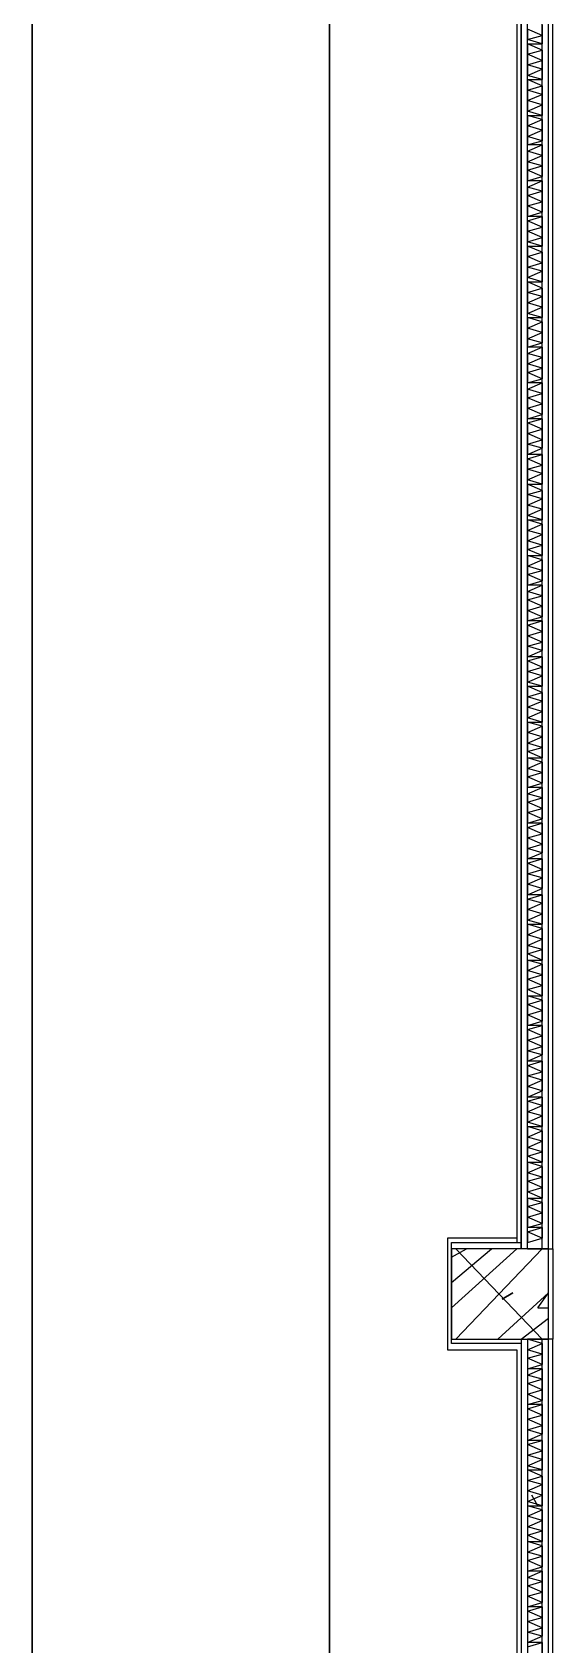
# Model space of a CAD drawing. Header units: millimetres. Extents: x 5 to 415, y 48 to 251.
# Drawn here: x 258.78 to 263.14, y 84.1 to 97.6 of the extents above; entities that cross this region are included whole.
import ezdxf

# ---------------------------------------------------------------- set-up
doc = ezdxf.new("R2010")
doc.units = ezdxf.units.MM
doc.layers.add('P', color=7, linetype='Continuous')

msp = doc.modelspace()

# ---------------------------------------------------------------- linework, layer by layer
at = {"layer": 'P'}
for points in [[(262.872, 101.477), (262.872, 87.418)], [(262.872, 87.418), (262.872, 101.477)], [(262.925, 87.418), (262.925, 101.477)], [(263.049, 87.418), (263.049, 101.477)], [(263.102, 87.418), (263.102, 101.477)], [(263.137, 87.418), (263.137, 101.477)], [(262.837, 101.388), (262.837, 87.471)], [(258.78, 98.478), (258.78, 78.105)], [(258.78, 98.478), (258.78, 78.105)], [(258.78, 98.478), (258.78, 78.105)], [(258.78, 98.478), (258.78, 78.105)], [(258.78, 78.105), (258.78, 98.478)], [(261.267, 78.105), (261.267, 98.478)], [(261.267, 78.105), (261.267, 98.478)], [(261.267, 78.105), (261.267, 98.478)], [(261.267, 78.105), (261.267, 98.478)], [(261.267, 98.478), (261.267, 78.105)], [(262.925, 97.631), (262.925, 97.543)], [(263.049, 97.578), (262.925, 97.631)], [(263.049, 97.667), (263.049, 97.578)], [(262.925, 97.543), (263.049, 97.578)], [(263.049, 97.508), (262.925, 97.543)], [(262.925, 97.508), (262.925, 97.42)], [(263.049, 97.455), (262.925, 97.508)], [(262.925, 97.508), (263.049, 97.508)], [(263.049, 97.578), (263.049, 97.508)], [(262.925, 97.42), (263.049, 97.455)], [(262.925, 97.42), (262.925, 97.331)], [(263.049, 97.367), (262.925, 97.42)], [(262.925, 97.331), (263.049, 97.367)], [(263.049, 97.455), (263.049, 97.367)], [(263.049, 97.367), (263.049, 97.296)], [(262.925, 97.331), (262.925, 97.243)], [(263.049, 97.296), (262.925, 97.331)], [(262.925, 97.243), (263.049, 97.296)], [(263.049, 97.208), (262.925, 97.243)], [(263.049, 97.296), (263.049, 97.208)], [(262.925, 97.208), (262.925, 97.12)], [(263.049, 97.155), (262.925, 97.208)], [(262.925, 97.208), (263.049, 97.208)], [(262.925, 97.12), (263.049, 97.155)], [(262.925, 97.12), (262.925, 97.032)], [(263.049, 97.084), (262.925, 97.12)], [(262.925, 97.032), (263.049, 97.084)], [(263.049, 97.155), (263.049, 97.084)], [(263.049, 97.084), (263.049, 96.996)], [(262.925, 97.032), (262.925, 96.943)], [(263.049, 96.996), (262.925, 97.032)], [(262.925, 96.943), (263.049, 96.996)], [(263.049, 96.996), (263.049, 96.908)], [(263.049, 96.908), (262.925, 96.943)], [(262.925, 96.908), (262.925, 96.82)], [(263.049, 96.873), (262.925, 96.908)], [(262.925, 96.908), (263.049, 96.908)], [(262.925, 96.82), (263.049, 96.873)], [(262.925, 96.82), (262.925, 96.732)], [(263.049, 96.785), (262.925, 96.82)], [(263.049, 96.873), (263.049, 96.785)], [(262.925, 96.732), (263.049, 96.785)], [(262.925, 96.732), (262.925, 96.661)], [(263.049, 96.696), (262.925, 96.732)], [(262.925, 96.661), (263.049, 96.696)], [(263.049, 96.785), (263.049, 96.696)], [(262.925, 96.608), (263.049, 96.661)], [(263.049, 96.661), (262.925, 96.661)], [(262.925, 96.608), (262.925, 96.52)], [(263.049, 96.573), (262.925, 96.608)], [(262.925, 96.52), (263.049, 96.573)], [(263.049, 96.661), (263.049, 96.573)], [(263.049, 96.573), (263.049, 96.485)], [(262.925, 96.52), (262.925, 96.449)], [(263.049, 96.485), (262.925, 96.52)], [(262.925, 96.449), (263.049, 96.485)], [(262.925, 96.449), (262.925, 96.361)], [(263.049, 96.397), (262.925, 96.449)], [(263.049, 96.485), (263.049, 96.397)], [(262.925, 96.361), (263.049, 96.397)], [(262.925, 96.308), (263.049, 96.361)], [(263.049, 96.361), (262.925, 96.361)], [(262.925, 96.308), (262.925, 96.238)], [(263.049, 96.273), (262.925, 96.308)], [(262.925, 96.238), (263.049, 96.273)], [(263.049, 96.361), (263.049, 96.273)], [(263.049, 96.273), (263.049, 96.185)], [(262.925, 96.238), (262.925, 96.15)], [(263.049, 96.185), (262.925, 96.238)], [(262.925, 96.15), (263.049, 96.185)], [(262.925, 96.15), (262.925, 96.061)], [(263.049, 96.097), (262.925, 96.15)], [(263.049, 96.185), (263.049, 96.097)], [(262.925, 96.061), (263.049, 96.097)], [(262.925, 96.026), (263.049, 96.061)], [(263.049, 96.061), (262.925, 96.061)], [(262.925, 96.026), (262.925, 95.938)], [(263.049, 95.973), (262.925, 96.026)], [(263.049, 96.061), (263.049, 95.973)], [(262.925, 95.938), (263.049, 95.973)], [(262.925, 95.938), (262.925, 95.85)], [(263.049, 95.885), (262.925, 95.938)], [(262.925, 95.85), (263.049, 95.885)], [(263.049, 95.973), (263.049, 95.885)], [(263.049, 95.885), (263.049, 95.814)], [(263.049, 95.814), (262.925, 95.85)], [(262.925, 95.814), (262.925, 95.726)], [(263.049, 95.762), (262.925, 95.814)], [(262.925, 95.814), (263.049, 95.814)], [(262.925, 95.726), (263.049, 95.762)], [(263.049, 95.762), (263.049, 95.673)], [(262.925, 95.726), (262.925, 95.638)], [(263.049, 95.673), (262.925, 95.726)], [(262.925, 95.638), (263.049, 95.673)], [(262.925, 95.638), (262.925, 95.55)], [(263.049, 95.603), (262.925, 95.638)], [(262.925, 95.55), (263.049, 95.603)], [(263.049, 95.673), (263.049, 95.603)], [(263.049, 95.603), (263.049, 95.515)], [(263.049, 95.515), (262.925, 95.55)], [(262.925, 95.515), (262.925, 95.426)], [(263.049, 95.462), (262.925, 95.515)], [(262.925, 95.515), (263.049, 95.515)], [(262.925, 95.426), (263.049, 95.462)], [(263.049, 95.462), (263.049, 95.391)], [(262.925, 95.426), (262.925, 95.338)], [(263.049, 95.391), (262.925, 95.426)], [(262.925, 95.338), (263.049, 95.391)], [(262.925, 95.338), (262.925, 95.25)], [(263.049, 95.303), (262.925, 95.338)], [(263.049, 95.391), (263.049, 95.303)], [(262.925, 95.25), (263.049, 95.303)], [(263.049, 95.215), (262.925, 95.25)], [(262.925, 95.215), (262.925, 95.127)], [(263.049, 95.179), (262.925, 95.215)], [(262.925, 95.215), (263.049, 95.215)], [(263.049, 95.303), (263.049, 95.215)], [(262.925, 95.127), (263.049, 95.179)], [(262.925, 95.127), (262.925, 95.038)], [(263.049, 95.091), (262.925, 95.127)], [(262.925, 95.038), (263.049, 95.091)], [(263.049, 95.179), (263.049, 95.091)], [(263.049, 95.091), (263.049, 95.003)], [(262.925, 95.038), (262.925, 94.968)], [(263.049, 95.003), (262.925, 95.038)], [(262.925, 94.968), (263.049, 95.003)], [(262.925, 94.915), (263.049, 94.968)], [(263.049, 94.968), (262.925, 94.968)], [(263.049, 94.968), (263.049, 94.88)], [(262.925, 94.915), (262.925, 94.827)], [(263.049, 94.88), (262.925, 94.915)], [(262.925, 94.827), (263.049, 94.88)], [(262.925, 94.827), (262.925, 94.756)], [(263.049, 94.791), (262.925, 94.827)], [(262.925, 94.756), (263.049, 94.791)], [(263.049, 94.88), (263.049, 94.791)], [(263.049, 94.791), (263.049, 94.703)], [(262.925, 94.756), (262.925, 94.668)], [(263.049, 94.703), (262.925, 94.756)], [(262.925, 94.668), (263.049, 94.703)], [(262.925, 94.615), (263.049, 94.668)], [(263.049, 94.668), (262.925, 94.668)], [(263.049, 94.668), (263.049, 94.58)], [(262.925, 94.615), (262.925, 94.544)], [(263.049, 94.58), (262.925, 94.615)], [(262.925, 94.544), (263.049, 94.58)], [(262.925, 94.544), (262.925, 94.456)], [(263.049, 94.492), (262.925, 94.544)], [(263.049, 94.58), (263.049, 94.492)], [(262.925, 94.456), (263.049, 94.492)], [(262.925, 94.456), (262.925, 94.368)], [(263.049, 94.403), (262.925, 94.456)], [(262.925, 94.368), (263.049, 94.403)], [(263.049, 94.492), (263.049, 94.403)], [(262.925, 94.333), (263.049, 94.368)], [(263.049, 94.368), (262.925, 94.368)], [(262.925, 94.333), (262.925, 94.245)], [(263.049, 94.28), (262.925, 94.333)], [(262.925, 94.245), (263.049, 94.28)], [(262.925, 94.245), (262.925, 94.156)], [(263.049, 94.192), (262.925, 94.245)], [(263.049, 94.368), (263.049, 94.28)], [(263.049, 94.28), (263.049, 94.192)], [(262.925, 94.156), (263.049, 94.192)], [(262.925, 94.156), (262.925, 94.068)], [(263.049, 94.121), (262.925, 94.156)], [(262.925, 94.068), (263.049, 94.121)], [(263.049, 94.192), (263.049, 94.121)], [(262.925, 94.033), (263.049, 94.068)], [(263.049, 94.068), (262.925, 94.068)], [(262.925, 94.033), (262.925, 93.945)], [(263.049, 93.98), (262.925, 94.033)], [(262.925, 93.945), (263.049, 93.98)], [(263.049, 94.068), (263.049, 93.98)], [(263.049, 93.98), (263.049, 93.909)], [(262.925, 93.945), (262.925, 93.857)], [(263.049, 93.909), (262.925, 93.945)], [(262.925, 93.857), (263.049, 93.909)], [(263.049, 93.821), (262.925, 93.857)], [(263.049, 93.909), (263.049, 93.821)], [(262.925, 93.821), (262.925, 93.733)], [(263.049, 93.768), (262.925, 93.821)], [(262.925, 93.821), (263.049, 93.821)], [(262.925, 93.733), (263.049, 93.768)], [(262.925, 93.733), (262.925, 93.645)], [(263.049, 93.698), (262.925, 93.733)], [(263.049, 93.768), (263.049, 93.698)], [(262.925, 93.645), (263.049, 93.698)], [(262.925, 93.645), (262.925, 93.557)], [(263.049, 93.61), (262.925, 93.645)], [(262.925, 93.557), (263.049, 93.61)], [(263.049, 93.698), (263.049, 93.61)], [(263.049, 93.61), (263.049, 93.521)], [(263.049, 93.521), (262.925, 93.557)], [(262.925, 93.521), (262.925, 93.433)], [(263.049, 93.486), (262.925, 93.521)], [(262.925, 93.521), (263.049, 93.521)], [(262.925, 93.433), (263.049, 93.486)], [(263.049, 93.486), (263.049, 93.398)], [(262.925, 93.433), (262.925, 93.345)], [(263.049, 93.398), (262.925, 93.433)], [(262.925, 93.345), (263.049, 93.398)], [(262.925, 93.345), (262.925, 93.274)], [(263.049, 93.31), (262.925, 93.345)], [(262.925, 93.274), (263.049, 93.31)], [(263.049, 93.398), (263.049, 93.31)], [(263.049, 93.31), (263.049, 93.222)], [(263.049, 93.222), (262.925, 93.274)], [(262.925, 93.222), (262.925, 93.133)], [(263.049, 93.186), (262.925, 93.222)], [(262.925, 93.222), (263.049, 93.222)], [(262.925, 93.133), (263.049, 93.186)], [(263.049, 93.186), (263.049, 93.098)], [(262.925, 93.133), (262.925, 93.063)], [(263.049, 93.098), (262.925, 93.133)], [(262.925, 93.063), (263.049, 93.098)], [(262.925, 93.063), (262.925, 92.975)], [(263.049, 93.01), (262.925, 93.063)], [(263.049, 93.098), (263.049, 93.01)], [(262.925, 92.975), (263.049, 93.01)], [(262.925, 92.922), (263.049, 92.975)], [(263.049, 92.975), (262.925, 92.975)], [(262.925, 92.922), (262.925, 92.851)], [(263.049, 92.886), (262.925, 92.922)], [(263.049, 92.975), (263.049, 92.886)], [(262.925, 92.851), (263.049, 92.886)], [(262.925, 92.851), (262.925, 92.763)], [(263.049, 92.798), (262.925, 92.851)], [(262.925, 92.763), (263.049, 92.798)], [(262.925, 92.763), (262.925, 92.675)], [(263.049, 92.71), (262.925, 92.763)], [(263.049, 92.886), (263.049, 92.798)], [(263.049, 92.798), (263.049, 92.71)], [(262.925, 92.675), (263.049, 92.71)], [(262.925, 92.639), (263.049, 92.675)], [(263.049, 92.675), (262.925, 92.675)], [(262.925, 92.639), (262.925, 92.551)], [(263.049, 92.587), (262.925, 92.639)], [(263.049, 92.675), (263.049, 92.587)], [(262.925, 92.551), (263.049, 92.587)], [(262.925, 92.551), (262.925, 92.463)], [(263.049, 92.498), (262.925, 92.551)], [(262.925, 92.463), (263.049, 92.498)], [(263.049, 92.587), (263.049, 92.498)], [(263.049, 92.498), (263.049, 92.428)], [(262.925, 92.463), (262.925, 92.375)], [(263.049, 92.428), (262.925, 92.463)], [(262.925, 92.375), (263.049, 92.428)], [(262.925, 92.34), (263.049, 92.375)], [(263.049, 92.375), (262.925, 92.375)], [(263.049, 92.375), (263.049, 92.287)], [(262.925, 92.34), (262.925, 92.251)], [(263.049, 92.287), (262.925, 92.34)], [(262.925, 92.251), (263.049, 92.287)], [(262.925, 92.251), (262.925, 92.163)], [(263.049, 92.216), (262.925, 92.251)], [(263.049, 92.287), (263.049, 92.216)], [(262.925, 92.163), (263.049, 92.216)], [(263.049, 92.128), (262.925, 92.163)], [(262.925, 92.128), (262.925, 92.04)], [(263.049, 92.075), (262.925, 92.128)], [(262.925, 92.128), (263.049, 92.128)], [(263.049, 92.216), (263.049, 92.128)], [(262.925, 92.04), (263.049, 92.075)], [(262.925, 92.04), (262.925, 91.952)], [(263.049, 92.004), (262.925, 92.04)], [(262.925, 91.952), (263.049, 92.004)], [(262.925, 91.952), (262.925, 91.863)], [(263.049, 91.916), (262.925, 91.952)], [(263.049, 92.075), (263.049, 92.004)], [(263.049, 92.004), (263.049, 91.916)], [(262.925, 91.863), (263.049, 91.916)], [(263.049, 91.828), (262.925, 91.863)], [(262.925, 91.828), (262.925, 91.74)], [(263.049, 91.793), (262.925, 91.828)], [(262.925, 91.828), (263.049, 91.828)], [(263.049, 91.916), (263.049, 91.828)], [(262.925, 91.74), (263.049, 91.793)], [(262.925, 91.74), (262.925, 91.652)], [(263.049, 91.705), (262.925, 91.74)], [(262.925, 91.652), (263.049, 91.705)], [(263.049, 91.793), (263.049, 91.705)], [(263.049, 91.705), (263.049, 91.616)], [(262.925, 91.652), (262.925, 91.581)], [(263.049, 91.616), (262.925, 91.652)], [(262.925, 91.581), (263.049, 91.616)], [(263.049, 91.528), (262.925, 91.581)], [(263.049, 91.616), (263.049, 91.528)], [(262.925, 91.528), (262.925, 91.44)], [(263.049, 91.493), (262.925, 91.528)], [(262.925, 91.528), (263.049, 91.528)], [(262.925, 91.44), (263.049, 91.493)], [(262.925, 91.44), (262.925, 91.369)], [(263.049, 91.405), (262.925, 91.44)], [(263.049, 91.493), (263.049, 91.405)], [(262.925, 91.369), (263.049, 91.405)], [(262.925, 91.369), (262.925, 91.281)], [(263.049, 91.317), (262.925, 91.369)], [(262.925, 91.281), (263.049, 91.317)], [(262.925, 91.228), (263.049, 91.281)], [(263.049, 91.281), (262.925, 91.281)], [(263.049, 91.405), (263.049, 91.317)], [(263.049, 91.281), (263.049, 91.193)], [(262.925, 91.228), (262.925, 91.158)], [(263.049, 91.193), (262.925, 91.228)], [(262.925, 91.158), (263.049, 91.193)], [(262.925, 91.158), (262.925, 91.07)], [(263.049, 91.105), (262.925, 91.158)], [(263.049, 91.193), (263.049, 91.105)], [(262.925, 91.07), (263.049, 91.105)], [(262.925, 91.07), (262.925, 90.981)], [(263.049, 91.017), (262.925, 91.07)], [(262.925, 90.981), (263.049, 91.017)], [(263.049, 91.105), (263.049, 91.017)], [(262.925, 90.946), (263.049, 90.981)], [(263.049, 90.981), (262.925, 90.981)], [(262.925, 90.946), (262.925, 90.858)], [(263.049, 90.893), (262.925, 90.946)], [(262.925, 90.858), (263.049, 90.893)], [(263.049, 90.981), (263.049, 90.893)], [(263.049, 90.893), (263.049, 90.805)], [(262.925, 90.858), (262.925, 90.77)], [(263.049, 90.805), (262.925, 90.858)], [(262.925, 90.77), (263.049, 90.805)], [(262.925, 90.77), (262.925, 90.682)], [(263.049, 90.734), (262.925, 90.77)], [(262.925, 90.682), (263.049, 90.734)], [(263.049, 90.805), (263.049, 90.734)], [(262.925, 90.646), (263.049, 90.682)], [(263.049, 90.682), (262.925, 90.682)], [(262.925, 90.646), (262.925, 90.558)], [(263.049, 90.593), (262.925, 90.646)], [(263.049, 90.682), (263.049, 90.593)], [(262.925, 90.558), (263.049, 90.593)], [(262.925, 90.558), (262.925, 90.47)], [(263.049, 90.523), (262.925, 90.558)], [(262.925, 90.47), (263.049, 90.523)], [(262.925, 90.47), (262.925, 90.382)], [(263.049, 90.435), (262.925, 90.47)], [(263.049, 90.593), (263.049, 90.523)], [(263.049, 90.523), (263.049, 90.435)], [(262.925, 90.382), (263.049, 90.435)], [(262.925, 90.346), (263.049, 90.382)], [(263.049, 90.382), (262.925, 90.382)], [(262.925, 90.346), (262.925, 90.258)], [(263.049, 90.311), (262.925, 90.346)], [(263.049, 90.382), (263.049, 90.311)], [(262.925, 90.258), (263.049, 90.311)], [(262.925, 90.258), (262.925, 90.17)], [(263.049, 90.223), (262.925, 90.258)], [(262.925, 90.17), (263.049, 90.223)], [(263.049, 90.311), (263.049, 90.223)], [(263.049, 90.223), (263.049, 90.135)], [(263.049, 90.135), (262.925, 90.17)], [(262.925, 90.135), (262.925, 90.047)], [(263.049, 90.099), (262.925, 90.135)], [(262.925, 90.135), (263.049, 90.135)], [(262.925, 90.047), (263.049, 90.099)], [(263.049, 90.099), (263.049, 90.011)], [(262.925, 90.047), (262.925, 89.958)], [(263.049, 90.011), (262.925, 90.047)], [(262.925, 89.958), (263.049, 90.011)], [(262.925, 89.958), (262.925, 89.888)], [(263.049, 89.923), (262.925, 89.958)], [(263.049, 90.011), (263.049, 89.923)], [(262.925, 89.888), (263.049, 89.923)], [(263.049, 89.835), (262.925, 89.888)], [(262.925, 89.835), (262.925, 89.747)], [(263.049, 89.8), (262.925, 89.835)], [(262.925, 89.835), (263.049, 89.835)], [(262.925, 89.747), (263.049, 89.8)], [(263.049, 89.923), (263.049, 89.835)], [(263.049, 89.8), (263.049, 89.711)], [(262.925, 89.747), (262.925, 89.676)], [(263.049, 89.711), (262.925, 89.747)], [(262.925, 89.676), (263.049, 89.711)], [(262.925, 89.676), (262.925, 89.588)], [(263.049, 89.623), (262.925, 89.676)], [(263.049, 89.711), (263.049, 89.623)], [(262.925, 89.588), (263.049, 89.623)], [(263.049, 89.535), (262.925, 89.588)], [(262.925, 89.535), (262.925, 89.464)], [(263.049, 89.5), (262.925, 89.535)], [(262.925, 89.535), (263.049, 89.535)], [(263.049, 89.623), (263.049, 89.535)], [(262.925, 89.464), (263.049, 89.5)], [(262.925, 89.464), (262.925, 89.376)], [(263.049, 89.412), (262.925, 89.464)], [(262.925, 89.376), (263.049, 89.412)], [(263.049, 89.5), (263.049, 89.412)], [(263.049, 89.412), (263.049, 89.323)], [(262.925, 89.376), (262.925, 89.288)], [(263.049, 89.323), (262.925, 89.376)], [(262.925, 89.288), (263.049, 89.323)], [(262.925, 89.253), (263.049, 89.288)], [(263.049, 89.288), (262.925, 89.288)], [(262.925, 89.253), (262.925, 89.165)], [(263.049, 89.2), (262.925, 89.253)], [(263.049, 89.288), (263.049, 89.2)], [(262.925, 89.165), (263.049, 89.2)], [(262.925, 89.165), (262.925, 89.076)], [(263.049, 89.112), (262.925, 89.165)], [(263.049, 89.2), (263.049, 89.112)], [(262.925, 89.076), (263.049, 89.112)], [(262.925, 89.076), (262.925, 88.988)], [(263.049, 89.041), (262.925, 89.076)], [(262.925, 88.988), (263.049, 89.041)], [(262.925, 88.953), (263.049, 88.988)], [(263.049, 88.988), (262.925, 88.988)], [(263.049, 89.112), (263.049, 89.041)], [(263.049, 88.988), (263.049, 88.9)], [(262.925, 88.953), (262.925, 88.865)], [(263.049, 88.9), (262.925, 88.953)], [(262.925, 88.865), (263.049, 88.9)], [(262.925, 88.865), (262.925, 88.777)], [(263.049, 88.829), (262.925, 88.865)], [(263.049, 88.9), (263.049, 88.829)], [(262.925, 88.777), (263.049, 88.829)], [(262.925, 88.777), (262.925, 88.688)], [(263.049, 88.741), (262.925, 88.777)], [(262.925, 88.688), (263.049, 88.741)], [(263.049, 88.829), (263.049, 88.741)], [(262.925, 88.653), (263.049, 88.688)], [(263.049, 88.688), (262.925, 88.688)], [(262.925, 88.653), (262.925, 88.565)], [(263.049, 88.618), (262.925, 88.653)], [(262.925, 88.565), (263.049, 88.618)], [(263.049, 88.688), (263.049, 88.618)], [(263.049, 88.618), (263.049, 88.53)], [(262.925, 88.565), (262.925, 88.477)], [(263.049, 88.53), (262.925, 88.565)], [(262.925, 88.477), (263.049, 88.53)], [(263.049, 88.441), (262.925, 88.477)], [(262.925, 88.441), (262.925, 88.353)], [(263.049, 88.406), (262.925, 88.441)], [(262.925, 88.441), (263.049, 88.441)], [(263.049, 88.53), (263.049, 88.441)], [(262.925, 88.353), (263.049, 88.406)], [(262.925, 88.353), (262.925, 88.265)], [(263.049, 88.318), (262.925, 88.353)], [(262.925, 88.265), (263.049, 88.318)], [(263.049, 88.406), (263.049, 88.318)], [(263.049, 88.318), (263.049, 88.23)], [(262.925, 88.265), (262.925, 88.194)], [(263.049, 88.23), (262.925, 88.265)], [(262.925, 88.194), (263.049, 88.23)], [(263.049, 88.142), (262.925, 88.194)], [(263.049, 88.23), (263.049, 88.142)], [(262.925, 88.142), (262.925, 88.053)], [(263.049, 88.106), (262.925, 88.142)], [(262.925, 88.142), (263.049, 88.142)], [(262.925, 88.053), (263.049, 88.106)], [(262.925, 88.053), (262.925, 87.983)], [(263.049, 88.018), (262.925, 88.053)], [(263.049, 88.106), (263.049, 88.018)], [(262.925, 87.983), (263.049, 88.018)], [(262.925, 87.983), (262.925, 87.895)], [(263.049, 87.93), (262.925, 87.983)], [(262.925, 87.895), (263.049, 87.93)], [(263.049, 88.018), (263.049, 87.93)], [(263.049, 87.93), (263.049, 87.842)], [(263.049, 87.842), (262.925, 87.895)], [(262.925, 87.842), (262.925, 87.771)], [(263.049, 87.806), (262.925, 87.842)], [(262.925, 87.842), (263.049, 87.842)], [(262.925, 87.771), (263.049, 87.806)], [(262.925, 87.771), (262.925, 87.683)], [(263.049, 87.718), (262.925, 87.771)], [(263.049, 87.806), (263.049, 87.718)], [(262.925, 87.683), (263.049, 87.718)], [(262.925, 87.683), (262.925, 87.595)], [(263.049, 87.63), (262.925, 87.683)], [(262.925, 87.595), (263.049, 87.63)], [(263.049, 87.718), (263.049, 87.63)], [(262.837, 87.507), (262.255, 87.507)], [(262.255, 87.507), (262.255, 86.572)], [(262.925, 87.559), (263.049, 87.595)], [(263.049, 87.595), (262.925, 87.595)], [(262.925, 87.559), (262.925, 87.471)], [(263.049, 87.507), (262.925, 87.559)], [(262.925, 87.471), (263.049, 87.507)], [(263.049, 87.595), (263.049, 87.507)], [(262.29, 86.625), (262.29, 87.471)], [(262.29, 87.471), (262.872, 87.471)], [(262.29, 87.348), (262.414, 87.418)], [(262.29, 87.136), (262.625, 87.418)], [(262.29, 86.924), (262.837, 87.418)], [(262.29, 87.418), (262.29, 86.66)], [(263.102, 87.418), (262.29, 87.418)], [(263.049, 86.66), (262.326, 87.418)], [(262.326, 86.66), (263.049, 87.418)], [(262.925, 87.418), (263.049, 87.418)], [(263.049, 87.418), (263.137, 87.418)], [(263.102, 86.66), (263.102, 87.418)], [(263.137, 87.418), (263.137, 86.66)], [(262.678, 86.66), (263.102, 87.048)], [(262.802, 87.048), (262.714, 86.995)], [(262.714, 86.995), (262.802, 87.048)], [(263.013, 86.924), (263.102, 87.048)], [(262.872, 86.66), (263.102, 86.836)], [(263.013, 86.924), (263.102, 86.924)], [(262.255, 86.572), (262.837, 86.572)], [(262.29, 86.66), (263.102, 86.66)], [(262.872, 86.625), (262.29, 86.625)], [(262.837, 86.572), (262.837, 73.801)], [(262.872, 86.66), (262.872, 75.865)], [(262.872, 86.66), (262.872, 75.865)], [(263.049, 86.66), (262.925, 86.66)], [(262.925, 86.66), (262.925, 75.865)], [(262.925, 86.66), (262.925, 86.572)], [(263.049, 86.625), (262.925, 86.66)], [(262.925, 86.572), (263.049, 86.625)], [(262.925, 86.572), (262.925, 86.501)], [(263.049, 86.536), (262.925, 86.572)], [(263.137, 86.66), (263.049, 86.66)], [(263.049, 75.865), (263.049, 86.66)], [(263.049, 86.625), (263.049, 86.536)], [(263.102, 75.865), (263.102, 86.66)], [(263.102, 86.536), (263.102, 86.625)], [(263.137, 75.865), (263.137, 86.66)], [(262.925, 86.501), (263.049, 86.536)], [(262.925, 86.501), (262.925, 86.413)], [(263.049, 86.448), (262.925, 86.501)], [(262.925, 86.413), (263.049, 86.448)], [(262.925, 86.36), (263.049, 86.413)], [(263.049, 86.413), (262.925, 86.413)], [(263.049, 86.536), (263.049, 86.448)], [(263.049, 86.413), (263.049, 86.325)], [(262.925, 86.36), (262.925, 86.289)], [(263.049, 86.325), (262.925, 86.36)], [(262.925, 86.289), (263.049, 86.325)], [(262.925, 86.289), (262.925, 86.201)], [(263.049, 86.237), (262.925, 86.289)], [(263.049, 86.325), (263.049, 86.237)], [(262.925, 86.201), (263.049, 86.237)], [(262.925, 86.201), (262.925, 86.113)], [(263.049, 86.148), (262.925, 86.201)], [(262.925, 86.113), (263.049, 86.148)], [(263.049, 86.237), (263.049, 86.148)], [(262.925, 86.078), (263.049, 86.113)], [(263.049, 86.113), (262.925, 86.113)], [(262.925, 86.078), (262.925, 85.99)], [(263.049, 86.025), (262.925, 86.078)], [(262.925, 85.99), (263.049, 86.025)], [(263.049, 86.113), (263.049, 86.025)], [(263.049, 86.025), (263.049, 85.937)], [(262.925, 85.99), (262.925, 85.901)], [(263.049, 85.937), (262.925, 85.99)], [(262.925, 85.901), (263.049, 85.937)], [(262.925, 85.901), (262.925, 85.813)], [(263.049, 85.866), (262.925, 85.901)], [(263.049, 85.937), (263.049, 85.866)], [(262.925, 85.813), (263.049, 85.866)], [(262.925, 85.778), (263.049, 85.813)], [(263.049, 85.813), (262.925, 85.813)], [(262.925, 85.778), (262.925, 85.69)], [(263.049, 85.725), (262.925, 85.778)], [(263.049, 85.813), (263.049, 85.725)], [(262.925, 85.69), (263.049, 85.725)], [(262.925, 85.69), (262.925, 85.602)], [(263.049, 85.654), (262.925, 85.69)], [(262.925, 85.602), (263.049, 85.654)], [(263.049, 85.725), (263.049, 85.654)], [(263.049, 85.654), (263.049, 85.566)], [(263.049, 85.566), (262.925, 85.602)], [(262.925, 85.566), (262.925, 85.478)], [(263.049, 85.513), (262.925, 85.566)], [(262.925, 85.566), (263.049, 85.566)], [(262.925, 85.478), (263.049, 85.513)], [(262.925, 85.478), (262.925, 85.39)], [(263.049, 85.443), (262.925, 85.478)], [(263.049, 85.513), (263.049, 85.443)], [(262.925, 85.39), (263.049, 85.443)], [(262.925, 85.39), (262.925, 85.302)], [(263.049, 85.355), (262.925, 85.39)], [(262.925, 85.302), (263.049, 85.355)], [(263.013, 85.266), (262.961, 85.355)], [(263.049, 85.443), (263.049, 85.355)], [(263.049, 85.355), (263.049, 85.266)], [(263.049, 85.266), (262.925, 85.302)], [(262.925, 85.266), (262.925, 85.178)], [(263.049, 85.231), (262.925, 85.266)], [(262.925, 85.266), (263.049, 85.266)], [(262.925, 85.178), (263.049, 85.231)], [(263.049, 85.231), (263.049, 85.143)], [(262.925, 85.178), (262.925, 85.09)], [(263.049, 85.143), (262.925, 85.178)], [(262.925, 85.09), (263.049, 85.143)], [(262.925, 85.09), (262.925, 85.019)], [(263.049, 85.055), (262.925, 85.09)], [(263.049, 85.143), (263.049, 85.055)], [(262.925, 85.019), (263.049, 85.055)], [(263.049, 84.967), (262.925, 85.019)], [(262.925, 84.967), (262.925, 84.878)], [(263.049, 84.931), (262.925, 84.967)], [(262.925, 84.967), (263.049, 84.967)], [(262.925, 84.878), (263.049, 84.931)], [(263.049, 85.055), (263.049, 84.967)], [(263.049, 84.931), (263.049, 84.843)], [(262.925, 84.878), (262.925, 84.808)], [(263.049, 84.843), (262.925, 84.878)], [(262.925, 84.808), (263.049, 84.843)], [(262.925, 84.808), (262.925, 84.72)], [(263.049, 84.755), (262.925, 84.808)], [(263.049, 84.843), (263.049, 84.755)], [(262.925, 84.72), (263.049, 84.755)], [(262.925, 84.667), (263.049, 84.72)], [(263.049, 84.72), (262.925, 84.72)], [(262.925, 84.667), (262.925, 84.596)], [(263.049, 84.631), (262.925, 84.667)], [(263.049, 84.72), (263.049, 84.631)], [(262.925, 84.596), (263.049, 84.631)], [(262.925, 84.596), (262.925, 84.508)], [(263.049, 84.543), (262.925, 84.596)], [(262.925, 84.508), (263.049, 84.543)], [(263.049, 84.631), (263.049, 84.543)], [(263.049, 84.543), (263.049, 84.455)], [(262.925, 84.508), (262.925, 84.42)], [(263.049, 84.455), (262.925, 84.508)], [(262.925, 84.42), (263.049, 84.455)], [(262.925, 84.384), (263.049, 84.42)], [(263.049, 84.42), (262.925, 84.42)], [(263.049, 84.42), (263.049, 84.332)], [(262.925, 84.384), (262.925, 84.296)], [(263.049, 84.332), (262.925, 84.384)], [(262.925, 84.296), (263.049, 84.332)], [(262.925, 84.296), (262.925, 84.208)], [(263.049, 84.243), (262.925, 84.296)], [(263.049, 84.332), (263.049, 84.243)], [(262.925, 84.208), (263.049, 84.243)], [(262.925, 84.208), (262.925, 84.12)], [(263.049, 84.173), (262.925, 84.208)], [(262.925, 84.12), (263.049, 84.173)], [(262.925, 84.085), (263.049, 84.12)], [(263.049, 84.12), (262.925, 84.12)], [(263.049, 84.243), (263.049, 84.173)], [(263.049, 84.12), (263.049, 84.032)]]:
    msp.add_lwpolyline(points, dxfattribs=at)

doc.saveas('drawing.dxf')
